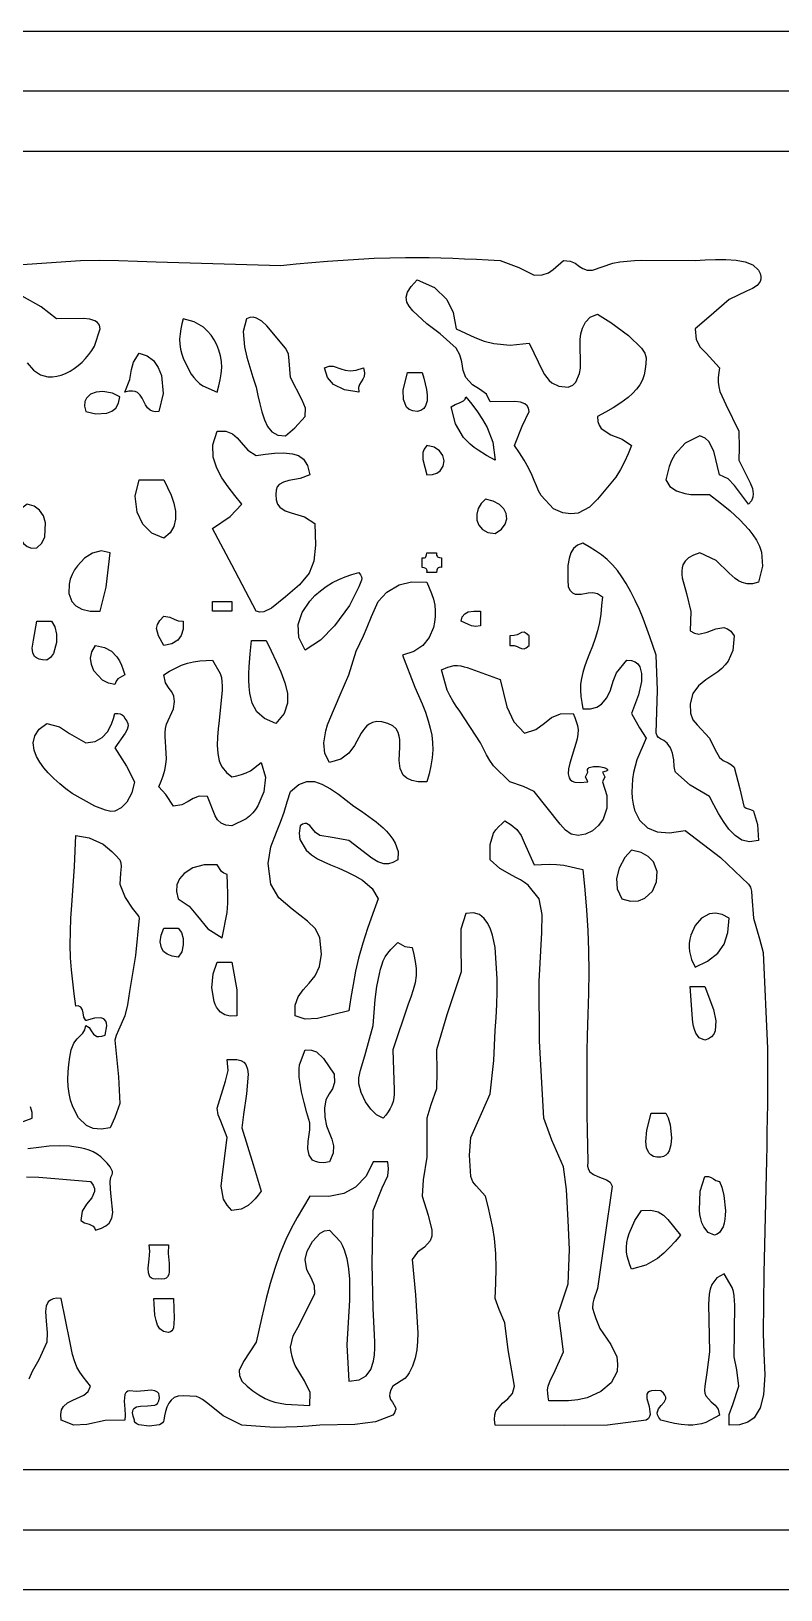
# Model space of a CAD drawing. Extents: x -1323 to 1705, y -706 to 926.
# Drawn here: x 464 to 489, y -48.9 to 3.1 of the extents above; entities that cross this region are included whole.
import ezdxf

# ---------------------------------------------------------------- set-up
doc = ezdxf.new("R2010")
doc.units = 0
doc.layers.add('CAMADA_1', color=7, linetype='CONTINUOUS')

msp = doc.modelspace()

# ---------------------------------------------------------------- linework, layer by layer
at = {"layer": 'CAMADA_1'}
for points in [[(401.4278, 3.1105), (531.4279, 3.1105), (531.4279, -48.8895), (401.4278, -48.8895), (401.4278, 3.1105)], [(529.4278, -46.8895), (529.4278, 1.1105), (403.4279, 1.1105), (403.4279, -46.8895), (529.4278, -46.8895)], [(527.4278, -44.8895), (405.4278, -44.8895), (405.4278, -0.8895), (527.4278, -0.8895), (527.4278, -44.8895)], [(478.1647, -6.8162), (478.472, -6.9674), (478.7823, -7.108), (479.0988, -7.2272), (479.4245, -7.3144), (479.9633, -7.3664), (480.6031, -7.3038), (481.0502, -8.2383), (481.1144, -8.3461), (481.1848, -8.4489), (481.2645, -8.5426), (481.3565, -8.623), (481.5912, -8.7337), (481.9037, -8.7669), (482.0507, -8.6982), (482.1578, -8.597), (482.2767, -8.315), (482.3056, -8.1288), (482.3146, -7.9412), (482.3114, -7.7523), (482.3035, -7.562), (482.2985, -7.3681), (482.3039, -7.1752), (482.3267, -6.9856), (482.3742, -6.8017), (482.4749, -6.5976), (482.6383, -6.4362), (482.8787, -6.3284), (483.3192, -6.6108), (483.913, -7.0395), (484.3472, -7.4661), (484.4526, -7.6321), (484.5044, -7.7916), (484.4915, -7.9815), (484.471, -8.1684), (484.4354, -8.3494), (484.377, -8.5215), (484.2886, -8.6856), (484.1752, -8.8377), (484.043, -8.978), (483.8987, -9.107), (483.6564, -9.2903), (483.4032, -9.4526), (483.1428, -9.6009), (482.8787, -9.7422), (482.8909, -9.9062), (482.9344, -10.0389), (483.0042, -10.1452), (483.3236, -10.3542), (483.7049, -10.501), (484.0166, -10.7175), (483.8999, -10.9894), (483.7773, -11.2576), (483.6432, -11.5182), (483.4917, -11.7674), (482.8787, -12.5058), (482.6083, -12.7709), (482.231, -12.9649), (481.9898, -12.997), (481.7182, -12.9582), (481.4159, -12.8308), (481.0018, -12.3759), (480.9132, -12.2196), (480.8384, -12.0541), (480.77, -11.8842), (480.7002, -11.7147), (480.5737, -11.4539), (480.4303, -11.203), (480.2756, -10.9586), (480.1153, -10.7175), (480.3702, -10.0622), (480.6031, -9.5796), (480.5793, -9.468), (480.5284, -9.3835), (480.4538, -9.3226), (480.3052, -9.2679), (480.1235, -9.2465), (479.3025, -9.2546), (479.1798, -8.9968), (478.9393, -8.8365), (478.7128, -8.6869), (478.4898, -8.4418), (478.4032, -8.207), (478.351, -7.9176), (478.287, -7.6827), (478.1647, -7.4663), (477.6288, -6.9888), (477.1892, -6.6535), (476.714, -6.2148), (476.5951, -6.0683), (476.5208, -5.9273), (476.496, -5.766), (476.5408, -5.5954), (476.6615, -5.4065), (476.8641, -5.1906), (477.4372, -5.4369), (477.8538, -5.8396), (478.0638, -6.2733), (478.1647, -6.8162)], [(470.199, -8.9294), (470.2523, -8.7257), (470.2991, -8.5215), (470.3328, -8.3163), (470.3471, -8.1097), (470.338, -7.9154), (470.307, -7.722), (470.2549, -7.5322), (470.1826, -7.3488), (470.0972, -7.1853), (469.9951, -7.0323), (469.8766, -6.8925), (469.7418, -6.7687), (469.4292, -6.5844), (469.0612, -6.491), (469.0194, -6.6576), (468.9826, -6.8244), (468.9556, -6.992), (468.9435, -7.1605), (468.95, -7.3307), (468.9742, -7.5005), (469.0142, -7.668), (469.0677, -7.8317), (469.3326, -8.3353), (469.4164, -8.4444), (469.5084, -8.5466), (469.6089, -8.6392), (469.7179, -8.7195), (470.199, -8.9294)], [(472.4751, -7.4663), (471.8528, -6.721), (471.6826, -6.5641), (471.5111, -6.4599), (471.3974, -6.4297), (471.285, -6.4381), (471.1745, -6.491), (471.0598, -6.9048), (471.102, -7.4168), (471.1829, -7.7624), (471.2797, -8.1011), (471.387, -8.4352), (471.4996, -8.7669), (471.5536, -9.0444), (471.6134, -9.3201), (471.6848, -9.5924), (471.7736, -9.8596), (471.8763, -10.0823), (472.0187, -10.2552), (472.214, -10.3635), (472.4751, -10.3925), (472.7799, -10.1252), (473.1251, -9.7422), (473.1448, -9.4675), (473.0317, -9.2051), (472.6374, -8.4418), (472.59, -7.8859), (472.5762, -7.6543), (472.4751, -7.4663)], [(467.1105, -8.9294), (467.2791, -8.5082), (467.3326, -8.1799), (467.4062, -7.9268), (467.5983, -7.629), (467.8616, -7.717), (468.072, -7.8809), (468.23, -8.1049), (468.3361, -8.3735), (468.3939, -8.9816), (468.2484, -9.5796), (468.1307, -9.5856), (468.0348, -9.5699), (467.9572, -9.5357), (467.8681, -9.4572), (467.8017, -9.3559), (467.7468, -9.2432), (467.6916, -9.1299), (467.6257, -9.0278), (467.5385, -8.9485), (467.4621, -8.9131), (467.3676, -8.896), (467.2514, -8.9003), (467.1105, -8.9294)], [(473.7756, -8.1166), (473.9282, -8.0635), (474.0629, -8.0659), (474.32, -8.1561), (474.463, -8.2039), (474.6298, -8.2266), (474.8306, -8.2041), (475.0759, -8.1166), (475.1055, -8.2829), (475.0921, -8.4059), (475.0505, -8.5009), (474.9962, -8.5831), (474.9425, -8.6723), (474.909, -8.7818), (474.9135, -8.9294), (474.4376, -8.8591), (474.0694, -8.6812), (473.8739, -8.4475), (473.7756, -8.1166)], [(476.8641, -9.5796), (476.7142, -9.5593), (476.5967, -9.5078), (476.5088, -9.4298), (476.4028, -9.1807), (476.3957, -8.8715), (476.539, -8.2791), (477.0268, -8.2791), (477.0833, -8.4649), (477.1341, -8.6515), (477.1737, -8.8397), (477.1964, -9.0302), (477.1924, -9.2234), (477.1443, -9.3893), (477.0813, -9.4773), (476.9892, -9.5422), (476.8641, -9.5796)], [(465.81, -9.5796), (466.1519, -9.6533), (466.5165, -9.6314), (466.6788, -9.5683), (466.8124, -9.4617), (466.9059, -9.3051), (466.9478, -9.0919), (466.699, -8.9643), (466.3772, -8.913), (466.1616, -8.9322), (465.9733, -9.0019), (465.8359, -9.1287), (465.7846, -9.2481), (465.7735, -9.3978), (465.81, -9.5796)], [(478.002, -9.4172), (478.1276, -9.3394), (478.2791, -9.2878), (478.4141, -9.2195), (478.462, -9.1657), (478.4898, -9.0919), (478.6846, -9.3364), (478.8724, -9.5851), (479.0461, -9.8424), (479.1988, -10.1126), (479.3852, -10.6057), (479.4653, -11.2052), (479.1739, -11.0425), (478.8935, -10.8685), (478.7607, -10.7737), (478.6347, -10.6718), (478.5168, -10.5615), (478.4084, -10.4413), (478.1432, -9.9912), (478.002, -9.4172)], [(472.4751, -15.757), (472.0037, -16.1339), (471.7478, -16.259), (471.6217, -16.2738), (471.4996, -16.2446), (470.68, -14.6974), (470.0366, -13.4811), (470.6328, -13.0759), (471.0118, -12.6684), (470.7788, -12.3829), (470.5561, -12.0915), (470.3539, -11.7883), (470.1826, -11.4673), (470.057, -11.101), (470.0489, -10.6922), (470.199, -10.2299), (470.4869, -10.2379), (470.701, -10.3197), (470.8643, -10.4523), (470.9997, -10.6127), (471.2113, -10.866), (471.4996, -11.0428), (471.8022, -10.9979), (472.1044, -10.9652), (472.4057, -10.9569), (472.7059, -10.9852), (472.9114, -11.0437), (473.0774, -11.1686), (473.2031, -11.3789), (473.2878, -11.693), (472.9647, -11.8168), (472.5814, -11.8807), (472.4076, -11.9303), (472.2671, -12.0132), (472.1997, -12.0949), (472.1592, -12.2033), (472.15, -12.3431), (472.1592, -12.5235), (472.2077, -12.6647), (472.289, -12.773), (472.4587, -12.8877), (472.6668, -12.9642), (473.1112, -13.0887), (473.4502, -13.3186), (473.4787, -14.0344), (473.418, -14.5667), (473.2615, -14.9725), (472.9449, -15.3661), (472.4751, -15.757)], [(477.1892, -11.693), (477.3706, -11.6807), (477.517, -11.6331), (477.6292, -11.5571), (477.7341, -11.4047), (477.7651, -11.2265), (477.7241, -11.0457), (477.6131, -10.8853), (477.4341, -10.7682), (477.1892, -10.7175), (477.0957, -10.831), (477.0478, -10.9447), (477.051, -11.1767), (477.1892, -11.693)], [(468.4111, -13.8062), (468.0197, -13.6359), (467.719, -13.3355), (467.526, -12.9417), (467.4608, -12.4078), (467.5983, -11.8555), (468.4111, -11.8555), (468.5416, -12.1112), (468.6594, -12.3698), (468.7517, -12.6343), (468.8059, -12.9074), (468.809, -13.168), (468.7517, -13.4104), (468.6227, -13.626), (468.4111, -13.8062)], [(464.1843, -14.1314), (464.3495, -13.9661), (464.4511, -13.7578), (464.4734, -13.2878), (464.3986, -13.0643), (464.2699, -12.8739), (464.0893, -12.7355), (463.8593, -12.6684), (463.6828, -12.7978), (463.5691, -13.005), (463.5177, -13.2587), (463.5285, -13.5277), (463.6009, -13.7808), (463.7345, -13.9865), (463.8576, -14.0821), (464.0075, -14.1334), (464.1843, -14.1314)], [(479.4653, -13.6437), (479.6713, -13.502), (479.7991, -13.3379), (479.8527, -13.1623), (479.8358, -12.9865), (479.7522, -12.8218), (479.6058, -12.6793), (479.4004, -12.5702), (479.1398, -12.5058), (478.9945, -12.6448), (478.8976, -12.8175), (478.8515, -13.0078), (478.8586, -13.199), (478.9211, -13.3747), (479.0415, -13.5183), (479.2221, -13.6135), (479.4653, -13.6437)], [(466.2978, -16.2446), (466.4883, -15.4338), (466.6227, -14.294), (466.3285, -14.2301), (466.0365, -14.2993), (465.7649, -14.4732), (465.5318, -14.7234), (465.4368, -14.865), (465.3571, -15.0159), (465.2953, -15.1745), (465.2537, -15.3391), (465.2447, -15.6478), (465.3466, -15.9192), (465.485, -16.0653), (465.6861, -16.1739), (465.9552, -16.2365), (466.2978, -16.2446)], [(477.0268, -14.4564), (477.0731, -14.4622), (477.1092, -14.4576), (477.1365, -14.4443), (477.1564, -14.4237), (477.1794, -14.3654), (477.1892, -14.294), (477.5142, -14.294), (477.5086, -14.3403), (477.5131, -14.3764), (477.5264, -14.4037), (477.5472, -14.4237), (477.6055, -14.4467), (477.6769, -14.4564), (477.6769, -14.7815), (477.6306, -14.7759), (477.5945, -14.7804), (477.5672, -14.7937), (477.5473, -14.8145), (477.5242, -14.8728), (477.5142, -14.9442), (477.1892, -14.9442), (477.1948, -14.8979), (477.1903, -14.8617), (477.1769, -14.8344), (477.1562, -14.8145), (477.0981, -14.7914), (477.0268, -14.7815), (477.0268, -14.4564)], [(473.1251, -17.5451), (472.9209, -17.1156), (472.9002, -16.6897), (473.0324, -16.2806), (473.2866, -15.9014), (473.4526, -15.7213), (473.6348, -15.5573), (473.8311, -15.4111), (474.0395, -15.2847), (474.2498, -15.1821), (474.4671, -15.0945), (474.6891, -15.0168), (474.9135, -14.9442), (474.9743, -15.0238), (475.0065, -15.0903), (475.0153, -15.1492), (475.0056, -15.206), (474.9135, -15.4318), (474.6099, -16.0448), (474.1123, -16.7325), (473.6358, -17.2117), (473.1251, -17.5451)], [(475.5635, -15.9196), (475.8514, -15.6017), (476.2625, -15.3573), (476.6805, -15.2567), (477.1892, -15.2693), (477.2694, -15.4584), (477.3435, -15.649), (477.4055, -15.8425), (477.4493, -16.0406), (477.4691, -16.2277), (477.4684, -16.4168), (477.4469, -16.605), (477.4046, -16.7892), (477.266, -17.1152), (477.049, -17.3875), (476.7527, -17.5903), (476.3763, -17.7076), (476.7912, -18.7704), (476.9095, -19.0497), (477.0269, -19.3294), (477.1374, -19.6122), (477.2351, -19.9007), (477.3004, -20.139), (477.3498, -20.3811), (477.3799, -20.6249), (477.387, -20.8689), (477.3659, -21.1371), (477.3205, -21.4037), (477.2589, -21.6692), (477.1892, -21.9342), (476.9025, -21.9293), (476.6811, -21.8871), (476.517, -21.8123), (476.4019, -21.7095), (476.2967, -21.4867), (476.2684, -21.22), (476.2867, -20.7652), (476.2894, -20.6439), (476.2844, -20.5231), (476.2672, -20.4048), (476.2328, -20.2913), (476.1611, -20.1641), (476.0492, -20.0599), (475.8886, -19.9835), (475.687, -19.9339), (475.5181, -19.9247), (475.3775, -19.9512), (475.2599, -20.0081), (475.1818, -20.0701), (475.1138, -20.1441), (475.0537, -20.2264), (474.9998, -20.3132), (474.7783, -20.7163), (474.5888, -20.9737), (474.3213, -21.176), (473.938, -21.2839), (473.7867, -20.9854), (473.7559, -20.6337), (473.7793, -20.4291), (473.8215, -20.2287), (473.8788, -20.0321), (473.9472, -19.8391), (474.2967, -19.0353), (474.5884, -18.3579), (474.8271, -17.575), (475.0759, -17.0574), (475.2003, -16.7703), (475.3394, -16.4166), (475.5635, -15.9196)], [(470.0366, -16.2446), (470.0366, -15.9196), (470.6868, -15.9196), (470.6868, -16.2446), (470.0366, -16.2446)], [(464.5094, -17.8702), (464.3685, -17.8649), (464.2561, -17.8413), (464.1698, -17.8012), (464.1066, -17.7464), (464.0455, -17.6257), (464.0298, -17.4767), (464.0658, -17.2046), (464.1843, -16.5698), (464.6721, -16.5698), (464.784, -16.7615), (464.8383, -17.0109), (464.8364, -17.2823), (464.7316, -17.6523), (464.6349, -17.7877), (464.5094, -17.8702)], [(468.4111, -17.3826), (468.2329, -17.0669), (468.1707, -16.8138), (468.1988, -16.6873), (468.2769, -16.5544), (468.4111, -16.4071), (468.6103, -16.4354), (468.7619, -16.5114), (468.8902, -16.5619), (469.0612, -16.5698), (469.0563, -16.8379), (468.9955, -17.0501), (468.8809, -17.2087), (468.68, -17.3296), (468.4111, -17.3826)], [(478.3271, -16.5698), (478.3696, -16.4302), (478.4514, -16.3299), (478.5699, -16.2662), (478.7525, -16.2342), (478.9775, -16.2446), (478.9775, -16.7323), (478.8108, -16.7473), (478.6813, -16.7249), (478.5745, -16.68), (478.3271, -16.5698)], [(479.9526, -17.3826), (480.0947, -17.3895), (480.196, -17.4145), (480.2683, -17.4475), (480.3477, -17.4903), (480.4275, -17.4947), (480.5006, -17.4597), (480.6031, -17.3826), (480.6031, -17.0574), (480.5006, -16.9803), (480.4275, -16.9452), (480.3477, -16.9497), (480.2683, -16.9924), (480.196, -17.0255), (480.0947, -17.0505), (479.9526, -17.0574), (479.9526, -17.3826)], [(466.7855, -18.683), (466.5673, -18.6422), (466.3707, -18.5452), (466.0773, -18.2252), (465.9981, -18.0237), (465.9754, -17.809), (466.0181, -17.5917), (466.135, -17.3826), (466.4344, -17.4473), (466.6698, -17.576), (466.8504, -17.7596), (466.9364, -17.8965), (467.0044, -18.0442), (467.0605, -18.1992), (467.1105, -18.3579), (466.8859, -18.4975), (466.823, -18.5776), (466.7855, -18.683)], [(472.15, -19.9835), (471.7723, -19.8229), (471.5167, -19.5968), (471.3617, -19.3115), (471.2854, -18.9733), (471.2619, -18.7554), (471.2503, -18.5371), (471.2491, -18.3182), (471.2564, -18.099), (471.2899, -17.6598), (471.3372, -17.2199), (471.8245, -17.2199), (471.9979, -17.5659), (472.165, -17.9145), (472.3194, -18.2684), (472.455, -18.6303), (472.5448, -18.9722), (472.5448, -19.3113), (472.4237, -19.6482), (472.15, -19.9835)], [(468.4111, -18.3579), (468.6055, -18.2446), (468.8018, -18.1381), (469.0022, -18.0449), (469.2084, -17.9719), (469.4093, -17.9256), (469.6155, -17.8972), (469.8252, -17.8807), (470.0366, -17.8702), (470.2971, -18.3151), (470.334, -18.4506), (470.3543, -18.5915), (470.3619, -18.7355), (470.3611, -18.8804), (470.2629, -19.8894), (470.228, -20.163), (470.2024, -20.438), (470.1951, -20.7145), (470.2153, -20.9929), (470.2348, -21.1114), (470.2632, -21.2275), (470.3031, -21.3383), (470.3568, -21.441), (470.5058, -21.6171), (470.6868, -21.7717), (470.8481, -21.7344), (471.0064, -21.6916), (471.1588, -21.638), (471.3025, -21.568), (471.6623, -21.2839), (471.8039, -21.772), (471.7535, -22.2719), (471.55, -22.7348), (471.4692, -22.8566), (471.3785, -22.9711), (471.2776, -23.0753), (471.1662, -23.166), (470.6868, -23.3973), (470.4788, -23.3818), (470.3235, -23.3135), (470.2097, -23.2037), (470.1265, -23.0635), (469.8739, -22.4218), (469.5933, -22.4143), (469.3899, -22.4839), (469.2227, -22.5899), (469.0163, -22.7054), (468.7361, -22.7472), (468.4867, -22.3592), (468.2484, -22.0967), (468.3226, -21.9142), (468.3907, -21.731), (468.4464, -21.5461), (468.4838, -21.3588), (468.4989, -21.1701), (468.4971, -20.9789), (468.4858, -20.7856), (468.4723, -20.5909), (468.4652, -20.4439), (468.465, -20.2976), (468.4758, -20.1536), (468.5016, -20.0132), (468.7361, -19.4958), (468.7758, -19.2513), (468.7522, -19.0701), (468.6859, -18.9314), (468.5979, -18.8145), (468.4656, -18.6251), (468.4111, -18.3579)], [(483.0414, -21.6091), (483.1228, -21.7717), (483.0414, -21.9342), (483.1928, -22.3939), (483.1925, -22.8132), (483.0681, -23.1737), (482.9103, -23.3948), (482.71, -23.565), (482.4789, -23.6767), (482.2287, -23.7223), (482.0039, -23.6797), (481.8108, -23.5458), (481.6319, -23.3408), (480.7654, -22.2594), (480.4123, -22.0933), (479.9526, -21.9342), (479.4104, -21.4003), (479.2851, -21.2218), (479.1744, -21.032), (479.0735, -20.8348), (478.9775, -20.6338), (478.2847, -19.5789), (478.1693, -19.4078), (478.0578, -19.2347), (477.9555, -19.0574), (477.8679, -18.8739), (477.6769, -18.1954), (477.8874, -18.1037), (478.102, -18.0521), (478.2092, -18.0521), (478.3174, -18.0667), (478.4259, -18.0917), (478.534, -18.1225), (479.6275, -18.5205), (479.8597, -19.4327), (480.0874, -19.9333), (480.4404, -20.3086), (480.8222, -20.1898), (481.1061, -19.9728), (481.344, -19.786), (481.6437, -19.6608), (482.0659, -19.6583), (482.1213, -19.7911), (482.1707, -19.9243), (482.2083, -20.0585), (482.2281, -20.1941), (482.2246, -20.3464), (482.1992, -20.4997), (482.1593, -20.6526), (482.1121, -20.804), (481.9553, -21.3131), (481.9123, -21.5016), (481.8998, -21.6652), (481.9294, -21.7982), (481.9719, -21.8603), (482.0357, -21.9083), (482.1234, -21.941), (482.3048, -21.9583), (482.5537, -21.9342), (482.4723, -21.7717), (482.5537, -21.6091), (482.5422, -21.5599), (482.5471, -21.519), (482.5663, -21.4858), (482.5978, -21.4598), (482.7467, -21.4197), (482.934, -21.4253), (483.0876, -21.4566), (483.1542, -21.4811), (483.1856, -21.4982), (483.2062, -21.5161), (483.2118, -21.5247), (483.2145, -21.5332), (483.214, -21.5418), (483.2105, -21.5501), (483.2034, -21.5583), (483.1892, -21.5686), (483.1691, -21.5784), (483.0414, -21.6091)], [(466.7855, -19.6583), (466.8821, -19.6527), (466.9613, -19.6646), (467.0238, -19.6932), (467.0773, -19.7469), (467.1105, -19.821), (467.179, -19.9054), (467.2152, -19.9881), (467.2237, -20.0695), (467.1941, -20.1896), (467.1272, -20.3087), (466.7855, -20.7963), (467.1748, -21.4082), (467.4356, -21.9342), (467.3469, -22.3008), (467.1771, -22.6156), (466.9973, -22.8006), (466.7855, -22.9095), (466.6487, -22.918), (466.4664, -22.8827), (466.1099, -22.7492), (465.3615, -22.3195), (465.1483, -22.1653), (464.9429, -22.0011), (464.7462, -21.8252), (464.5587, -21.6361), (464.4095, -21.4646), (464.2763, -21.2815), (464.1677, -21.0858), (464.0925, -20.8767), (464.0634, -20.6305), (464.1159, -20.3961), (464.2608, -20.1788), (464.5094, -19.9835), (464.9394, -20.0999), (465.2647, -20.3209), (465.81, -20.6338), (466.1298, -20.5895), (466.3635, -20.4589), (466.5314, -20.2626), (466.6119, -20.1205), (466.6778, -19.9707), (466.7341, -19.8158), (466.7855, -19.6583)], [(474.7508, -22.7472), (475.0055, -22.914), (475.2558, -23.0861), (475.4974, -23.2689), (475.726, -23.4678), (475.8425, -23.5842), (475.9512, -23.708), (476.0493, -23.8405), (476.1341, -23.9827), (476.228, -24.2573), (476.2141, -24.5351), (476.0553, -24.6267), (475.9033, -24.6681), (475.7571, -24.6666), (475.5475, -24.5991), (475.3471, -24.4747), (474.5884, -23.885), (474.0246, -23.7883), (473.6129, -23.7223), (473.4773, -23.6277), (473.3745, -23.501), (473.2807, -23.3851), (473.1721, -23.3228), (473.1127, -23.3235), (473.0437, -23.3471), (472.9629, -23.3973), (472.9276, -23.6452), (472.9535, -23.8603), (473.1589, -24.2095), (473.3359, -24.3686), (473.5366, -24.4981), (473.7524, -24.6068), (473.9751, -24.7037), (474.2498, -24.8189), (474.52, -24.9377), (474.7833, -25.0681), (475.0377, -25.2184), (475.3586, -25.4897), (475.5635, -25.8357), (475.382, -26.3273), (475.2075, -26.8208), (475.0473, -27.3179), (474.9083, -27.8204), (474.8102, -28.2544), (474.7277, -28.6923), (474.6555, -29.1328), (474.5884, -29.5746), (473.5426, -29.8337), (473.1304, -29.849), (472.8002, -29.7369), (472.7905, -29.3799), (472.8906, -29.1046), (473.0645, -28.8699), (473.2642, -28.654), (473.4597, -28.4061), (473.609, -28.0947), (473.6731, -27.6835), (473.6129, -27.1362), (473.4702, -26.8418), (473.2118, -26.5779), (472.6938, -26.1833), (472.2561, -25.8035), (471.9873, -25.3479), (471.8921, -24.6585), (471.9802, -24.107), (472.1766, -23.6165), (472.3075, -23.2832), (472.425, -22.9448), (472.5334, -22.6029), (472.6374, -22.2594), (472.9212, -22.0257), (473.1859, -21.9208), (473.4384, -21.9225), (473.6852, -22.0083), (473.9707, -22.1612), (474.2398, -22.3414), (474.498, -22.5398), (474.7508, -22.7472)], [(479.3025, -24.5351), (479.2935, -24.0254), (479.4151, -23.6462), (479.4923, -23.532), (479.5837, -23.4275), (479.6846, -23.3294), (479.7902, -23.2345), (480.0042, -23.3632), (480.1889, -23.5188), (480.3274, -23.7242), (480.435, -23.9554), (480.7654, -24.6978), (481.0136, -24.6873), (481.2611, -24.6825), (481.5072, -24.6893), (481.7512, -24.7134), (482.391, -24.8601), (482.4532, -25.5368), (482.5094, -26.2136), (482.5537, -26.8907), (482.5801, -27.5682), (482.5848, -28.2755), (482.5726, -28.9833), (482.5524, -29.6914), (482.533, -30.3996), (482.5237, -30.9265), (482.5192, -31.4533), (482.5187, -31.9801), (482.5216, -32.5069), (482.5273, -33.0336), (482.535, -33.5603), (482.544, -34.087), (482.5537, -34.6137), (482.549, -34.7541), (482.5753, -34.8632), (482.6277, -34.9464), (482.7426, -35.0347), (482.8851, -35.0953), (483.1802, -35.2066), (483.2961, -35.2939), (483.3665, -35.4265), (483.1107, -37.2034), (482.8787, -38.8405), (482.7564, -39.1935), (482.7175, -39.3271), (482.7165, -39.4906), (482.7672, -39.6653), (482.8221, -39.8377), (482.8854, -40.0054), (482.9612, -40.1662), (483.3211, -40.7043), (483.5248, -41.1205), (483.5463, -41.3583), (483.5292, -41.6039), (483.3354, -41.9849), (482.9922, -42.2774), (482.5384, -42.4788), (482.227, -42.548), (481.9071, -42.5794), (481.5815, -42.5857), (481.2532, -42.5794), (481.2329, -42.4561), (481.2182, -42.3339), (481.2149, -42.2139), (481.2286, -42.0971), (481.3078, -41.8841), (481.4202, -41.6774), (481.741, -40.9538), (481.6573, -40.2445), (481.5783, -39.6533), (481.7593, -39.1185), (481.9037, -38.6777), (481.941, -37.5323), (481.9037, -36.5648), (481.8409, -35.5316), (481.741, -34.7764), (481.3599, -33.888), (481.0908, -33.1508), (480.9476, -30.5816), (480.9281, -28.5991), (481.0251, -26.962), (481.031, -26.3592), (480.9281, -25.8357), (480.5691, -25.3842), (480.4476, -25.2891), (480.3154, -25.206), (480.1766, -25.131), (480.035, -25.0599), (479.6173, -24.8206), (479.3025, -24.5351)], [(465.4849, -29.4119), (465.428, -29.0111), (465.3758, -28.6101), (465.3331, -28.2086), (465.3046, -27.8063), (465.2935, -27.3663), (465.3001, -26.9256), (465.3195, -26.4847), (465.3466, -26.0441), (465.4335, -24.7565), (465.4849, -23.7223), (465.9294, -23.8026), (466.3872, -24.0182), (466.5391, -24.1327), (466.681, -24.2598), (466.8161, -24.3953), (466.9478, -24.5351), (466.982, -24.6325), (466.988, -24.7585), (466.9658, -24.9856), (466.9478, -25.3479), (467.1233, -25.7902), (467.3647, -26.144), (467.5396, -26.3704), (467.5803, -26.4353), (467.5983, -26.4857), (467.4669, -27.7313), (467.2733, -28.9242), (467.2001, -29.3717), (467.1105, -29.7369), (466.9035, -30.2184), (466.8255, -30.3976), (466.7855, -30.5498), (466.9023, -31.777), (466.9478, -32.6631), (466.7765, -33.1302), (466.6227, -33.4759), (466.3211, -33.5252), (466.0585, -33.4966), (465.834, -33.3989), (465.5657, -33.1421), (465.376, -32.7799), (465.3043, -32.5565), (465.2547, -32.3268), (465.2257, -32.0934), (465.2162, -31.8588), (465.2251, -31.6116), (465.249, -31.3655), (465.2831, -31.1201), (465.3222, -30.8752), (465.4092, -30.6508), (465.5205, -30.5065), (465.6362, -30.4004), (465.7169, -30.3168), (465.7781, -30.2109), (465.81, -30.0624), (465.9209, -30.1342), (465.9931, -30.245), (466.0659, -30.3551), (466.1789, -30.425), (466.2523, -30.4328), (466.3451, -30.4215), (466.4605, -30.3874), (466.5126, -30.0711), (466.5024, -29.9854), (466.4782, -29.9185), (466.4104, -29.8426), (466.3176, -29.8066), (466.0983, -29.8164), (465.9019, -29.8725), (465.8377, -29.8945), (465.8187, -29.8997), (465.8154, -29.9002), (465.8129, -29.9004), (465.8112, -29.9002), (465.81, -29.8996), (465.7524, -29.7866), (465.7246, -29.6438), (465.6986, -29.5357), (465.6484, -29.4517), (465.608, -29.4243), (465.5544, -29.4102), (465.4849, -29.4119)], [(484.0166, -24.2101), (483.7862, -24.4595), (483.598, -24.8129), (483.513, -25.1565), (483.5328, -25.5077), (483.6916, -25.8357), (483.9827, -25.9124), (484.2403, -25.9012), (484.46, -25.817), (484.7093, -25.5859), (484.8489, -25.2736), (484.864, -24.93), (484.7403, -24.6048), (484.5731, -24.4231), (484.3334, -24.2866), (484.0166, -24.2101)], [(468.8988, -25.8357), (469.2564, -26.086), (469.5347, -26.4158), (469.8839, -26.8403), (470.3617, -27.1362), (470.5227, -26.2956), (470.5464, -25.9797), (470.5502, -25.6618), (470.5407, -25.3427), (470.5245, -25.0229), (470.419, -24.9851), (470.3388, -24.9221), (470.199, -24.6978), (469.7553, -24.7044), (469.3806, -24.8071), (469.0913, -24.9887), (468.94, -25.1664), (468.853, -25.3717), (468.8369, -25.5971), (468.8988, -25.8357)], [(486.13, -28.1113), (486.5476, -27.9211), (486.8859, -27.6514), (487.0974, -27.347), (487.2283, -26.9621), (487.2678, -26.4857), (487.037, -26.3589), (486.8173, -26.3121), (486.6128, -26.3356), (486.3435, -26.4815), (486.1315, -26.7311), (485.9902, -27.0516), (485.9564, -27.1854), (485.9357, -27.3219), (485.9301, -27.4587), (485.9416, -27.5937), (486.0162, -27.8567), (486.13, -28.1113)], [(468.8988, -27.7863), (468.6895, -27.7538), (468.5271, -27.6873), (468.4094, -27.5909), (468.3342, -27.469), (468.2958, -27.2741), (468.3234, -27.0514), (468.4111, -26.8112), (468.8988, -26.8112), (469.0001, -26.9596), (469.0548, -27.1543), (469.0632, -27.3676), (469.0132, -27.6056), (468.8988, -27.7863)], [(476.2141, -27.2986), (476.4513, -27.4255), (476.7014, -27.4613), (476.7556, -27.6967), (476.8009, -27.9316), (476.8282, -28.1654), (476.8287, -28.3974), (476.7943, -28.6373), (476.7316, -28.8752), (476.6514, -29.1116), (476.5643, -29.3469), (476.0514, -30.8752), (476.0988, -32.2202), (476.0941, -32.3495), (476.083, -32.4775), (476.0613, -32.6019), (476.0246, -32.7204), (475.968, -32.8355), (475.896, -32.9442), (475.8137, -33.0486), (475.7263, -33.1508), (475.5128, -33.0455), (475.3148, -32.8556), (475.1437, -32.6129), (474.9924, -32.3019), (474.9135, -32.013), (474.9181, -31.8086), (474.9716, -31.5554), (475.1177, -31.0772), (475.4012, -30.0624), (475.4306, -29.6296), (475.4685, -29.197), (475.5236, -28.7649), (475.6042, -28.3336), (475.6395, -28.1876), (475.6818, -28.0442), (475.7343, -27.9058), (475.8002, -27.7751), (475.8872, -27.6459), (475.9884, -27.5253), (476.0989, -27.4105), (476.2141, -27.2986)], [(470.199, -27.949), (470.6868, -27.949), (470.8526, -28.8755), (470.8495, -29.7369), (470.6319, -29.7506), (470.4511, -29.7062), (470.3051, -29.6122), (470.2352, -29.5379), (470.1771, -29.4531), (470.13, -29.3607), (470.0927, -29.2638), (470.0206, -28.8055), (470.0642, -28.3347), (470.199, -27.949)], [(486.455, -30.5498), (486.2733, -30.4721), (486.1545, -30.3141), (486.1095, -30.1986), (486.0801, -30.0793), (486.0614, -29.9574), (486.0485, -29.8344), (485.9677, -28.7618), (486.455, -28.7618), (486.7517, -29.5235), (486.8256, -29.9022), (486.799, -30.2404), (486.7524, -30.3463), (486.6812, -30.4351), (486.5831, -30.504), (486.455, -30.5498)], [(473.1251, -30.8752), (473.3433, -30.8804), (473.5097, -30.9375), (473.7357, -31.1587), (474.1007, -31.688), (474.1082, -31.9686), (474.0385, -32.1721), (473.9326, -32.3393), (473.8171, -32.5456), (473.7756, -32.8258), (473.7886, -33.1223), (473.8394, -33.4086), (474.0184, -33.854), (474.0752, -34.0795), (474.0602, -34.3261), (473.938, -34.6137), (473.748, -34.639), (473.5934, -34.6348), (473.4707, -34.6044), (473.3768, -34.5511), (473.2617, -34.3887), (473.2219, -34.174), (473.231, -33.9329), (473.2834, -33.541), (473.2878, -33.3136), (473.1871, -32.9709), (473.0929, -32.6261), (473.0116, -32.2769), (472.9498, -31.921), (472.9331, -31.7827), (472.9238, -31.6443), (472.9254, -31.507), (472.9414, -31.3721), (473.1251, -30.8752)], [(470.199, -32.8258), (470.4691, -31.9247), (470.5564, -31.5647), (470.5245, -31.2002), (470.8495, -31.2002), (470.9795, -31.2336), (471.0779, -31.291), (471.1486, -31.3686), (471.2111, -31.5145), (471.2329, -31.684), (471.1745, -32.3381), (471.0679, -33.0294), (471.0118, -33.4759), (471.3935, -34.6966), (471.6623, -35.5893), (471.5628, -35.7175), (471.4596, -35.8419), (471.3489, -35.9588), (471.2268, -36.0643), (470.9977, -36.1928), (470.6868, -36.2393), (470.5293, -36.0557), (470.4062, -35.8549), (470.3306, -35.4187), (470.3797, -34.948), (470.5245, -33.8009), (470.3204, -33.2581), (470.2323, -33.0405), (470.199, -32.8258)], [(484.9922, -34.4514), (484.8557, -34.4537), (484.7443, -34.4297), (484.6559, -34.3823), (484.5883, -34.3145), (484.5108, -34.142), (484.4865, -33.9275), (484.5233, -33.553), (484.6671, -32.9881), (485.1549, -32.9881), (485.2387, -33.1461), (485.304, -33.377), (485.3465, -33.8065), (485.3258, -34.044), (485.2643, -34.2466), (485.2162, -34.3274), (485.1554, -34.3904), (485.081, -34.4328), (484.9922, -34.4514)], [(475.4012, -36.2393), (475.7016, -35.4733), (475.8843, -35.074), (475.9057, -34.8482), (475.8886, -34.6137), (475.4012, -34.6137), (475.1578, -35.0856), (474.8113, -35.4546), (474.4175, -35.6676), (473.9149, -35.772), (473.2878, -35.752), (473.0724, -36.1094), (472.8628, -36.4694), (472.6646, -36.8343), (472.4835, -37.2069), (472.2878, -37.6829), (472.1186, -38.1706), (471.9671, -38.6661), (471.8245, -39.1655), (471.6735, -39.8368), (471.4996, -40.6288), (471.0722, -41.2705), (470.9323, -41.5726), (470.9366, -41.7408), (471.0118, -41.9289), (471.1969, -42.0923), (471.3861, -42.248), (471.5837, -42.3885), (471.7938, -42.5062), (471.9548, -42.5734), (472.1225, -42.6263), (472.2945, -42.6667), (472.4689, -42.696), (473.2878, -42.7418), (473.3002, -42.3023), (473.1118, -41.9134), (472.7918, -41.4083), (472.7365, -41.2618), (472.6955, -41.1087), (472.6641, -40.951), (472.6374, -40.7911), (472.731, -40.415), (472.9382, -40.0401), (473.4502, -39.0032), (473.437, -38.7431), (473.3381, -38.5079), (473.1866, -38.2085), (473.1251, -37.8649), (473.1983, -37.5953), (473.3744, -37.2635), (473.629, -36.9887), (473.7783, -36.9098), (473.938, -36.8898), (474.3064, -37.2823), (474.3774, -37.4095), (474.4336, -37.5458), (474.478, -37.688), (474.5134, -37.8335), (474.5729, -38.1814), (474.6037, -38.5305), (474.6116, -38.8802), (474.6024, -39.23), (474.5217, -40.7162), (474.5884, -41.9289), (474.9265, -41.8852), (475.1653, -41.7489), (475.3205, -41.5357), (475.4086, -41.2612), (475.4393, -41.0468), (475.4499, -40.83), (475.4473, -40.612), (475.4385, -40.3938), (475.4012, -39.4906), (475.3643, -38.0077), (475.4012, -36.2393)], [(486.9428, -35.2642), (487.0258, -35.4563), (487.0936, -35.7337), (487.1426, -36.2487), (487.1408, -36.385), (487.1294, -36.5206), (487.1049, -36.6539), (487.0638, -36.783), (486.9516, -36.9645), (486.8739, -37.0217), (486.7804, -37.0521), (486.5695, -36.9674), (486.4193, -36.7833), (486.3601, -36.6501), (486.3193, -36.5114), (486.2928, -36.3689), (486.2769, -36.2243), (486.3048, -35.5916), (486.455, -35.1015), (486.5793, -35.0987), (486.6693, -35.1301), (486.7422, -35.1788), (486.8287, -35.2352), (486.9428, -35.2642)], [(485.6422, -37.0521), (485.4657, -37.2642), (485.2836, -37.47), (485.0902, -37.6632), (484.88, -37.8377), (484.4933, -38.059), (484.0166, -38.1904), (483.9597, -38.0486), (483.9084, -37.9061), (483.8682, -37.7623), (483.8447, -37.6166), (483.8422, -37.4622), (483.8595, -37.3067), (483.8921, -37.1516), (483.9356, -36.9987), (484.119, -36.5637), (484.342, -36.2393), (484.6581, -36.219), (484.8987, -36.2744), (485.0822, -36.3868), (485.2274, -36.5375), (485.6422, -37.0521)], [(467.9233, -37.3776), (468.5734, -37.3776), (468.5545, -37.6658), (468.5891, -38.0075), (468.595, -38.2838), (468.5774, -38.3724), (468.5432, -38.4444), (468.4977, -38.4904), (468.435, -38.519), (468.3526, -38.5281), (468.2484, -38.5154), (468.1442, -38.5281), (468.0618, -38.519), (467.999, -38.4904), (467.9535, -38.4444), (467.9066, -38.3192), (467.8977, -38.1561), (467.9234, -37.86), (467.9456, -37.5966), (467.9233, -37.3776)], [(468.7361, -39.1655), (468.7548, -39.8346), (468.7386, -40.1435), (468.7151, -40.2013), (468.6808, -40.2482), (468.634, -40.2828), (468.5734, -40.3033), (468.4069, -40.2667), (468.2871, -40.1832), (468.2058, -40.0614), (468.1547, -39.9095), (468.1191, -39.7265), (468.0993, -39.5409), (468.09, -39.3536), (468.086, -39.1655), (468.7361, -39.1655)]]:
    msp.add_lwpolyline(points, close=True, dxfattribs=at)
for points in [[(463.2093, -4.7029), (465.6366, -4.5411), (466.268, -4.5342), (466.8998, -4.542), (467.5318, -4.5593), (468.1637, -4.5807), (472.3124, -4.7029), (472.8323, -4.6555), (473.3522, -4.6095), (473.8722, -4.5662), (474.3922, -4.5269), (474.9124, -4.493), (475.4326, -4.4658), (475.953, -4.4467), (476.4735, -4.437), (476.8675, -4.4365), (477.2616, -4.4413), (477.6558, -4.4508), (478.0501, -4.4641), (478.4444, -4.4804), (478.8387, -4.4991), (479.2331, -4.5193), (479.6275, -4.5403), (480.2535, -4.7721), (480.7654, -5.0279), (481.0343, -5.0237), (481.2397, -4.9559), (481.4027, -4.8458), (481.741, -4.5403), (481.966, -4.558), (482.1319, -4.6348), (482.2737, -4.7358), (482.3914, -4.8088), (482.5332, -4.8577), (482.7165, -4.8654), (483.3925, -4.6316), (483.6273, -4.5857), (483.8659, -4.5574), (484.1068, -4.5416), (484.3487, -4.5335), (486.13, -4.5403), (486.4731, -4.521), (486.8157, -4.5085), (487.1573, -4.5096), (487.4974, -4.531), (487.8023, -4.5805), (488.0558, -4.686), (488.2434, -4.8654), (488.2983, -4.9778), (488.325, -5.0775), (488.3263, -5.1658), (488.3048, -5.2439), (488.2044, -5.3745), (488.0458, -5.4794), (487.8509, -5.5684), (487.2678, -5.8407), (486.5867, -6.4309), (486.13, -6.8162), (486.1691, -7.1715), (486.3069, -7.4281), (486.5015, -7.628), (486.9428, -8.1166), (486.922, -8.2795), (486.9074, -8.4413), (486.9055, -8.601), (486.9224, -8.7575), (486.9618, -8.9086), (487.0192, -9.0564), (487.088, -9.2019), (487.1615, -9.3459), (487.5932, -10.2299), (487.5969, -10.7879), (487.5932, -11.2052), (487.9649, -11.9588), (488.0418, -12.1427), (488.0728, -12.3229), (488.0582, -12.4405), (488.0088, -12.5558), (487.9183, -12.6684), (487.4491, -12.0452), (487.2407, -11.8244), (486.9428, -11.693), (486.756, -10.9044), (486.5952, -10.5776), (486.4661, -10.4628), (486.2927, -10.3925), (485.8022, -10.6302), (485.4526, -11.0088), (485.3495, -11.2072), (485.271, -11.417), (485.2088, -11.6343), (485.1549, -11.8555), (485.295, -12.0794), (485.5107, -12.2277), (485.7891, -12.3135), (485.9934, -12.3421), (486.2001, -12.3525), (486.4085, -12.3508), (486.6177, -12.3431), (486.9623, -12.6142), (487.2992, -12.8943), (487.6208, -13.1924), (487.9195, -13.5176), (488.056, -13.692), (488.1778, -13.8761), (488.2777, -14.0706), (488.3485, -14.2761), (488.3808, -14.7377), (488.2434, -15.2693), (488.0439, -15.3283), (487.8645, -15.3314), (487.7013, -15.2878), (487.5815, -15.228), (487.4704, -15.1517), (487.3665, -15.0633), (487.268, -14.9675), (486.8347, -14.5542), (486.2927, -14.294), (486.0766, -14.3708), (485.9145, -14.4628), (485.8005, -14.5692), (485.7286, -14.6891), (485.6982, -14.7923), (485.6872, -14.9007), (485.6911, -15.0115), (485.7055, -15.122), (485.8455, -15.6484), (485.9867, -16.2464), (485.9677, -16.8949), (486.1101, -16.9783), (486.2533, -17.0038), (486.5393, -16.9415), (486.8206, -16.8294), (487.0923, -16.7892), (487.2085, -16.8262), (487.3214, -16.912), (487.4305, -17.0574), (487.3879, -17.5485), (487.2387, -17.9028), (487.1382, -18.0344), (487.0208, -18.1523), (486.891, -18.2589), (486.7536, -18.3565), (486.4872, -18.5316), (486.2412, -18.7296), (486.0579, -18.9831), (485.9677, -19.3332), (485.9795, -19.6447), (486.0621, -19.8658), (486.197, -20.0368), (486.6177, -20.4711), (486.7945, -20.8388), (486.9428, -21.1214), (487.0662, -21.2159), (487.2302, -21.2998), (487.3498, -21.3681), (487.4305, -21.4466), (487.6249, -22.1698), (487.7556, -22.7472), (487.7691, -22.7661), (487.7917, -22.7831), (487.8403, -22.8065), (487.9464, -22.8423), (488.0414, -22.8774), (488.0592, -22.8875), (488.0724, -22.8981), (488.0806, -22.9095), (488.2118, -23.3528), (488.2434, -23.885), (487.9501, -23.9369), (487.6917, -23.8768), (487.4635, -23.7272), (487.261, -23.5104), (487.0757, -23.2549), (486.9114, -22.9852), (486.7611, -22.7059), (486.6177, -22.4218), (485.9641, -22.0429), (485.4799, -21.6091), (485.4641, -21.5764), (485.4524, -21.5277), (485.4391, -21.4256), (485.4181, -21.1951), (485.3844, -20.9786), (485.3171, -20.7963), (485.2002, -20.6436), (485.0862, -20.5533), (484.9832, -20.4949), (484.9152, -20.4516), (484.8626, -20.3944), (484.8294, -20.3086), (484.8827, -18.8756), (484.8294, -17.7076), (484.6213, -17.0908), (484.3967, -16.4814), (484.2731, -16.1817), (484.1391, -15.8865), (483.9928, -15.5969), (483.8321, -15.3137), (483.6937, -15.096), (483.5431, -14.887), (483.3784, -14.6909), (483.1977, -14.5116), (483.0102, -14.3592), (482.8106, -14.2211), (482.6028, -14.0926), (482.391, -13.9687), (482.2118, -14.0334), (482.0798, -14.1451), (481.988, -14.2971), (481.93, -14.483), (481.8938, -14.7165), (481.883, -14.9532), (481.8891, -15.192), (481.9037, -15.4318), (481.9705, -15.5511), (482.0456, -15.627), (482.128, -15.6675), (482.3356, -15.6707), (482.5644, -15.6261), (482.7233, -15.6147), (482.8834, -15.6494), (483.0414, -15.757), (483.0164, -16.0467), (482.9852, -16.3347), (482.9415, -16.6191), (482.8791, -16.8983), (482.801, -17.1522), (482.7087, -17.4027), (482.6098, -17.6526), (482.5115, -17.9044), (482.4435, -18.0944), (482.3848, -18.2867), (482.3403, -18.4809), (482.3148, -18.6768), (482.3116, -18.8803), (482.3275, -19.0849), (482.3561, -19.2902), (482.391, -19.4958), (482.649, -19.4963), (482.8536, -19.4434), (483.0133, -19.3458), (483.1877, -19.1341), (483.3098, -18.87), (483.4018, -18.5796), (483.5127, -18.3008), (483.8543, -17.8702), (484.0077, -17.886), (484.1291, -17.931), (484.2211, -18.0019), (484.2868, -18.095), (484.3482, -18.318), (484.344, -18.5837), (484.2496, -19.0306), (484.0166, -19.6583), (484.2746, -20.1286), (484.5044, -20.4711), (484.1913, -21.1978), (484.1296, -21.4086), (484.0825, -21.6237), (484.0494, -21.8422), (484.03, -22.0632), (484.0245, -22.271), (484.0344, -22.4781), (484.0633, -22.6822), (484.115, -22.8813), (484.2797, -23.2143), (484.5414, -23.4657), (484.8653, -23.6019), (485.2838, -23.6387), (485.8049, -23.56), (486.9749, -24.459), (487.9183, -25.3479), (487.9765, -25.4438), (488.009, -25.5819), (488.0275, -25.7724), (488.0806, -26.4857), (488.2752, -27.174), (488.4061, -27.624), (488.5441, -30.8269), (488.5503, -31.2932), (488.5522, -31.7595), (488.5504, -32.226), (488.5455, -32.6924), (488.5383, -33.1589), (488.5294, -33.6254), (488.5195, -34.0919), (488.5092, -34.5583), (488.4265, -38.3249), (488.4061, -40.3228), (488.4298, -41.0052), (488.4546, -41.7158), (488.4168, -42.3823), (488.3075, -42.8137), (488.0979, -43.1468), (487.889, -43.2987), (487.615, -43.3836), (487.2678, -43.3922), (487.2641, -43.0447), (487.3961, -42.7093), (487.5932, -42.0917), (487.5196, -41.5555), (487.4305, -41.1162), (487.4561, -39.3888), (487.4506, -39.2368), (487.4385, -39.0862), (487.4145, -38.9393), (487.3736, -38.7983), (487.1055, -38.3527), (486.8524, -38.4819), (486.6934, -38.7056), (486.6375, -38.8627), (486.6043, -39.0254), (486.5871, -39.1916), (486.5793, -39.3593), (486.6177, -40.9538), (486.5214, -41.6427), (486.455, -42.0917), (486.4443, -42.2243), (486.4578, -42.3327), (486.4912, -42.4212), (486.6655, -42.6128), (486.7985, -42.7237), (486.9029, -42.8632), (486.9428, -43.0672), (486.4941, -43.3073), (486.3512, -43.3508), (486.2035, -43.379), (486.0531, -43.3932), (485.9021, -43.395), (485.6713, -43.3767), (485.4433, -43.3387), (485.2173, -43.2874), (484.9922, -43.2295), (484.9235, -43.1378), (484.8842, -43.0565), (484.87, -42.9842), (484.9071, -42.8477), (484.9996, -42.7348), (485.0981, -42.6302), (485.1536, -42.5184), (485.1514, -42.4625), (485.1268, -42.4006), (485.075, -42.3317), (484.9922, -42.2544), (484.8101, -42.2377), (484.6789, -42.2478), (484.6069, -42.2722), (484.5587, -42.3093), (484.5283, -42.3649), (484.5191, -42.4325), (484.5263, -42.5095), (484.5959, -42.7732), (484.6332, -43.035), (484.6153, -43.1105), (484.5741, -43.1762), (484.5044, -43.2295), (483.2151, -43.397), (481.7649, -43.4032), (479.4653, -43.3922), (479.4396, -43.2041), (479.4487, -43.0506), (479.4861, -42.9255), (479.7098, -42.6614), (479.8912, -42.5178), (480.0425, -42.3438), (480.1153, -42.0917), (479.9023, -40.8866), (479.7902, -39.9783), (479.5943, -39.5397), (479.4653, -39.1655), (479.4849, -38.6634), (479.4939, -38.1624), (479.482, -37.6638), (479.4387, -37.1687), (479.3832, -36.8124), (479.3113, -36.4579), (479.2283, -36.1046), (479.1398, -35.752), (478.8286, -35.4084), (478.7194, -35.2781), (478.6525, -35.1015), (478.6068, -34.384), (478.6525, -33.8009), (479.0091, -33.0019), (479.3025, -32.3381), (479.4171, -31.2281), (479.4653, -30.2247), (479.4962, -29.7946), (479.5217, -29.3646), (479.5365, -28.9348), (479.5351, -28.5051), (479.4653, -27.4613), (479.4238, -27.2528), (479.3746, -27.0475), (479.3102, -26.8487), (479.2228, -26.6597), (479.1036, -26.4888), (478.9466, -26.3643), (478.7443, -26.3034), (478.4898, -26.3234), (478.3155, -26.8454), (478.3159, -27.3934), (478.3271, -28.274), (477.8543, -29.7054), (477.5142, -30.8752), (477.5224, -31.6114), (477.5142, -32.1753), (477.3249, -32.7111), (477.1892, -33.1508), (477.1877, -33.8512), (477.1892, -34.4514), (477.0659, -35.2148), (477.0268, -35.752), (477.2362, -36.3873), (477.3519, -36.8898), (477.3497, -37.0908), (477.2995, -37.2438), (477.106, -37.4566), (476.8727, -37.6298), (476.7014, -37.8649), (476.8087, -39.0487), (476.8851, -40.3272), (476.8767, -40.6085), (476.8492, -40.8883), (476.7951, -41.1635), (476.7071, -41.4312), (476.6575, -41.5417), (476.5993, -41.6475), (476.5314, -41.7458), (476.4528, -41.8337), (476.0514, -42.0917), (475.9804, -42.2223), (475.9472, -42.3314), (475.9439, -42.4228), (475.9797, -42.5349), (476.0417, -42.6281), (476.1441, -42.809), (476.1471, -42.8623), (476.1347, -42.9221), (476.1038, -42.9898), (476.0514, -43.0672), (475.4722, -43.2897), (474.7889, -43.3695), (473.6129, -43.3922), (473.2356, -43.4241), (472.8583, -43.451), (472.4811, -43.4679), (472.104, -43.4697), (471.0118, -43.3922), (470.3888, -43.0869), (469.8867, -42.6761), (469.7962, -42.6039), (469.7021, -42.5378), (469.6039, -42.4823), (469.5009, -42.4417), (469.0612, -42.4167), (468.8902, -42.4287), (468.7568, -42.4782), (468.655, -42.5593), (468.5788, -42.6659), (468.5166, -42.7981), (468.4717, -42.9378), (468.4385, -43.0824), (468.4111, -43.2295), (468.4111, -43.2295), (468.4042, -43.2764), (468.3757, -43.317), (468.3286, -43.3514), (468.2662, -43.3795), (467.9233, -43.4295), (467.5805, -43.3795), (467.518, -43.3514), (467.4709, -43.317), (467.4424, -43.2764), (467.4356, -43.2295), (467.39, -43.0924), (467.3735, -42.9845), (467.377, -42.927), (467.3908, -42.88), (467.414, -42.8423), (467.507, -42.7816), (467.6362, -42.7573), (467.8724, -42.7521), (468.1179, -42.7233), (468.1649, -42.7018), (468.2034, -42.6716), (468.2317, -42.6313), (468.2484, -42.5794), (468.2665, -42.48), (468.2644, -42.4008), (468.2442, -42.3397), (468.2081, -42.2947), (468.1169, -42.2494), (467.996, -42.2338), (467.7695, -42.2456), (467.5008, -42.2706), (467.2733, -42.2544), (467.2133, -42.2655), (467.1669, -42.2904), (467.1328, -42.3274), (467.1095, -42.3751), (467.0892, -42.5938), (467.1149, -42.8585), (467.1302, -43.0614), (467.1105, -43.2295), (466.4549, -43.2437), (465.8531, -43.3708), (465.4129, -43.3956), (464.9972, -43.2295), (464.9813, -43.0376), (465.0073, -42.8874), (465.0678, -42.7717), (465.2072, -42.6471), (465.3839, -42.5596), (465.7506, -42.3978), (465.8919, -42.275), (465.9727, -42.0917), (465.8443, -41.9397), (465.7214, -41.7851), (465.6099, -41.6249), (465.5154, -41.4565), (465.4329, -41.2525), (465.372, -41.0383), (465.325, -40.8179), (465.2841, -40.5953), (464.9972, -39.1655), (464.8462, -39.1602), (464.7256, -39.1801), (464.6324, -39.2226), (464.5634, -39.2849), (464.4937, -39.427), (464.4692, -39.6055), (464.487, -39.9294), (464.5274, -40.3076), (464.5094, -40.6288), (464.2519, -41.2181), (464.0221, -41.6039), (463.9121, -41.8667)], [(463.8593, -7.954), (464.0663, -8.201), (464.2992, -8.3531), (464.55, -8.4202), (464.6999, -8.4238), (464.8497, -8.4045), (464.9968, -8.3658), (465.1387, -8.311), (465.288, -8.2349), (465.4285, -8.1452), (465.5611, -8.0438), (465.6867, -7.9327), (465.8078, -7.8112), (465.9195, -7.6815), (466.019, -7.5436), (466.1033, -7.3972), (466.2978, -6.8162), (466.267, -6.6979), (466.2061, -6.6098), (466.119, -6.5478), (465.9484, -6.4949), (465.742, -6.4777), (464.8348, -6.491), (464.3219, -6.0849), (463.6945, -5.7344)], [(463.607, -33.3063), (464.0221, -33.1508), (464.0292, -32.9692), (463.9682, -32.7741)], [(463.8397, -35.1117), (464.2449, -35.1252), (465.9727, -35.2642), (466.0622, -35.3854), (466.1045, -35.4952), (466.1074, -35.5965), (466.0101, -35.8068), (465.8418, -36.0178), (465.6912, -36.2602), (465.6476, -36.5648), (465.7731, -36.6424), (465.9246, -36.694), (466.0595, -36.7622), (466.1074, -36.8159), (466.135, -36.8898), (466.3338, -36.8271), (466.4839, -36.7492), (466.5911, -36.6564), (466.6851, -36.4911), (466.7165, -36.2962), (466.6643, -35.7635), (466.6355, -35.5219), (466.6227, -35.2642), (466.6482, -35.1224), (466.6908, -35.0314), (466.7025, -34.9873), (466.6993, -34.9348), (466.6748, -34.8669), (466.6227, -34.7764), (466.5224, -34.6598), (466.4191, -34.5476), (466.3095, -34.4441), (466.1907, -34.3536), (466.0613, -34.2798), (465.9227, -34.221), (465.7776, -34.1751), (465.6291, -34.1398), (465.2859, -34.0905), (464.9411, -34.0776), (464.596, -34.0929), (464.2517, -34.1281), (463.8776, -34.1797)]]:
    msp.add_lwpolyline(points, dxfattribs=at)

doc.saveas('drawing.dxf')
